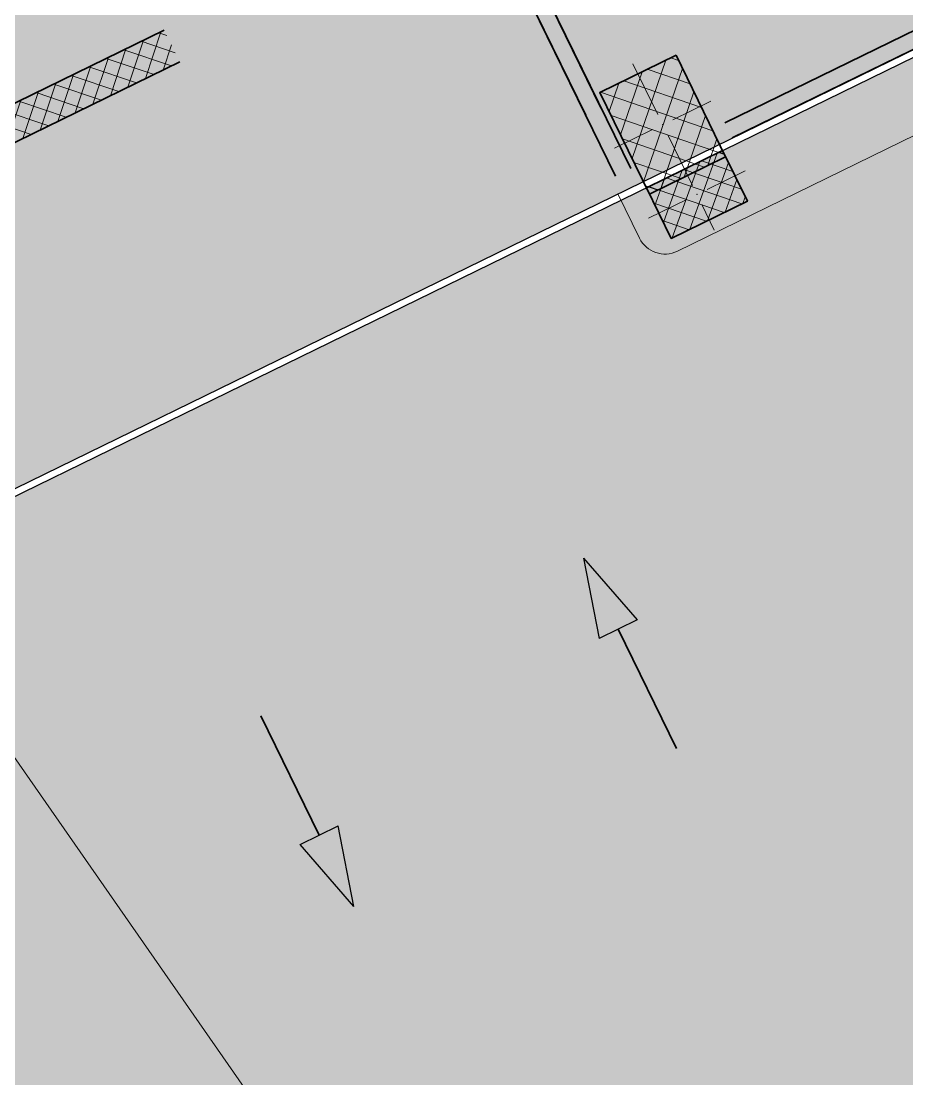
# Model space of a CAD drawing. Header units: metres. Extents: x 7511783 to 7512372, y 4692307 to 4692611.
# Drawn here: x 7511908.67 to 7511914.94, y 4692369.04 to 4692376.53 of the extents above; entities that cross this region are included whole.
import ezdxf

# ---------------------------------------------------------------- set-up
doc = ezdxf.new("R2010")
doc.units = ezdxf.units.M
for name, color, linetype, lineweight in [('2D Drafting - General_Pen_No__1', 7, 'Continuous', 0), ('A - Muret', 7, 'Continuous', 0), ('A - Muret_Pen_No__101', 252, 'Continuous', 0), ('A - Muret_Pen_No__7', 7, 'Continuous', 0), ('A - Pllaka Themel', 7, 'Continuous', 0), ('A - Pllaka Themel_Pen_No__42', 8, 'Continuous', 0), ('A - Shtyllat', 7, 'Continuous', 0), ('A - Shtyllat_Pen_No__1', 7, 'Continuous', 0), ('A - Shtyllat_Pen_No__7', 7, 'Continuous', 0), ('A -Polyline', 7, 'Continuous', 0), ('A1 - Bodrumi -1', 7, 'Continuous', 0), ('bodrum 1 garazhat projekt', 7, 'Continuous', 0), ('garazhat-netw-amiri - b1', 20, 'Continuous', 0), ('Structural - Bearing', 7, 'Continuous', 0), ('Structural - Bearing_Pen_No__20', 1, 'Continuous', 0), ('Structural - Bearing_Pen_No__21', 7, 'Continuous', 0), ('vijat rregullim', 1, 'Continuous', 0)]:
    doc.layers.add(name, color=color, linetype=linetype, lineweight=lineweight)
for name, color, linetype, lineweight, true_color in [('2D Drafting - General_Pen_No__102', 7, 'Continuous', 0, 0xcccccc), ('A - Fill Zone_Pen_No__102', 7, 'Continuous', 0, 0xcccccc), ('A - Fill Zone_Pen_No__176', 7, 'Continuous', 0, 0x93a0c6), ('A - Muret_Pen_No__102', 7, 'Continuous', 0, 0xcccccc), ('A -Polyline_Pen_No__178', 7, 'Continuous', 0, 0xbda888), ('A -Polyline_Pen_No__48', 7, 'Continuous', 0, 0xa80f02), ('A -Polyline_Pen_No__8', 7, 'Continuous', 0, 0xa80f02)]:
    doc.layers.add(name, color=color, linetype=linetype, lineweight=lineweight, true_color=true_color)
pattern_1 = [(44.99999999999999, (0, 0), (-68.94290863686237, 68.94290863686243), []), (135.0000000000002, (0, 0), (68.94290863686219, 68.94290863686261), [])]

# ---------------------------------------------------------------- blocks, each defined once
blk = doc.blocks.new('Slab_2', base_point=(27550, -20500.83535421408))
at = {"layer": 'A - Pllaka Themel_Pen_No__42', "color": 8, "linetype": 'Continuous', "lineweight": 25, "flags": 128}
blk.add_lwpolyline([(27550, -20500.83535421408), (52100, -20500.83535421408), (52100, 1500), (27550, 1500)], close=True, dxfattribs=at)
blk = doc.blocks.new('Slab_5', base_point=(27099.99999994247, -19050.45703700876))
at = {"layer": 'A - Pllaka Themel_Pen_No__42', "color": 8, "linetype": 'Continuous', "lineweight": 25, "flags": 128}
blk.add_lwpolyline([(27099.99999994247, -19050.45703700876), (27099.99999994245, -53141.28956256485), (34367.48378446266, -53141.28956256485), (34572.08011014806, -54047.73212241127), (58725.51372234098, -48551.56399353077), (58577.30438397717, -47886.40318112021), (60192.66493870387, -47573.34216697118), (56976.71528492225, -33242.20353530695), (55470.262655318, -33580.37692266011), (52202.17436583389, -19050.80466526669)], close=True, dxfattribs=at)
blk = doc.blocks.new('Wall_8', base_point=(41700, -16800.83534970144))
at = {"layer": 'A - Muret_Pen_No__102', "linetype": 'Continuous', "lineweight": 0, "true_color": 0xcccccc}
blk.add_hatch(color=254, dxfattribs=at).paths.add_polyline_path([(41640, -16920.83534970144), (41640, -18400.83597085249), (41760, -18400.83597085249), (41760, -16920.83534970144)])
at = {"layer": 'A - Muret_Pen_No__7', "color": 7, "linetype": 'Continuous', "lineweight": 35, "flags": 128}
for points in [[(41640, -16920.83534970144), (41640, -18400.83597085249)], [(41760, -18400.83597085249), (41760, -16920.83534970144)]]:
    blk.add_lwpolyline(points, dxfattribs=at)
blk = doc.blocks.new('Wall_9', base_point=(44575, -16800.83534970144))
at = {"layer": 'A - Muret_Pen_No__102', "linetype": 'Continuous', "lineweight": 0, "true_color": 0xcccccc}
blk.add_hatch(color=254, dxfattribs=at).paths.add_polyline_path([(44515, -16920.83534970144), (44515, -18880.83534970144), (44635, -18880.83534970144), (44635, -16920.83534970144)])
at = {"layer": 'A - Muret_Pen_No__7', "color": 7, "linetype": 'Continuous', "lineweight": 35, "flags": 128}
for points in [[(44515, -16920.83534970144), (44515, -18880.83534970144)], [(44635, -18880.83534970144), (44635, -16920.83534970144)]]:
    blk.add_lwpolyline(points, dxfattribs=at)
blk = doc.blocks.new('Wall_32', base_point=(5824.862731304112, -24950.40664052381))
at = {"layer": 'A - Muret_Pen_No__101', "linetype": 'Continuous', "lineweight": 13}
h = blk.add_hatch(dxfattribs=at)
h.set_pattern_fill('CONCRETE_BLOCK', color=252, style=0, pattern_type=2)
h.set_pattern_definition(pattern_1)
h.paths.add_polyline_path([(6424.862816457296, -24950.41492313773), (9499.99819457595, -24950.45703086066), (9500.001641991863, -24700.63338816103), (10300.00183761077, -24700.64422289676), (10299.99814395087, -24950.46786559639), (13074.99829154035, -24950.50578717143), (13075.00173895627, -24700.63338816103), (13875.00193457518, -24700.64422289676), (13874.99824091527, -24950.51686815115), (16424.99835657232, -24950.55208104225), (16425.00180398823, -24700.63338816103), (17225.00150711915, -24700.64422289676), (17224.99805970324, -24950.56316202198), (22349.99821248404, -24950.63358780419), (22350.00165989995, -24700.63338816103), (6424.866263873208, -24700.41496973857)])
at = {"layer": 'A - Muret_Pen_No__7', "color": 7, "linetype": 'Continuous', "lineweight": 35, "flags": 128}
for points in [[(22350.00171495449, -24700.63356742325), (6424.866061430847, -24700.41487988083)], [(17224.99816915654, -24950.56318974614), (22349.99828189833, -24950.63356739967)]]:
    blk.add_lwpolyline(points, dxfattribs=at)
blk = doc.blocks.new('Wall_47', base_point=(37900, -19000.83534970144))
at = {"layer": 'A - Muret_Pen_No__102', "linetype": 'Continuous', "lineweight": 0, "true_color": 0xcccccc}
for points in [[(38699.99999812447, -19000.83597085249), (41299.999966697, -19000.83597085249), (41299.999966697, -18880.83535809947), (38699.99999812447, -18880.83535809947)], [(47050.00001263507, -18880.83534483741), (42099.99995886101, -18880.83534483741), (42099.99995886101, -19000.83597085249), (47050.00001263507, -19000.83597085249)], [(47850.00000079285, -18880.83534081898), (47850.00000079285, -19000.83597085249), (51150.000050664, -19000.83537853076), (51150.000050664, -18880.83534081898)]]:
    blk.add_hatch(color=254, dxfattribs=at).paths.add_polyline_path(points)
at = {"layer": 'A - Muret_Pen_No__7', "color": 7, "linetype": 'Continuous', "lineweight": 35, "flags": 128}
for points in [[(41299.99995231624, -18880.83534970144), (38699.99990165224, -18880.83534970144)], [(44515, -18880.83534970144), (42100.00006556517, -18880.83534970144)], [(47049.99994635577, -18880.83534970144), (44635, -18880.83534970144)], [(51150.000050664, -18880.83534970144), (47850.0000596047, -18880.83534970144)], [(38699.99990165248, -19000.83534970144), (41299.9999523163, -19000.83534970144)], [(42100.00006556521, -19000.83534970144), (47049.99994635579, -19000.83534970144)], [(47850.00005960472, -19000.83534970144), (51150.000050664, -19000.83534970144)]]:
    blk.add_lwpolyline(points, dxfattribs=at)
blk = doc.blocks.new('Column_38', base_point=(-68019.82202355302, 193236.8082159659))
at = {"layer": 'Structural - Bearing', "linetype": 'Continuous', "lineweight": 0, "true_color": 0x000000}
h = blk.add_hatch(dxfattribs=at)
h.set_pattern_fill('CONCRETE_BLOCK', color=18, style=0, pattern_type=2)
h.set_pattern_definition([(44.99999999999999, (0, 0), (-91.92387818248316, 91.92387818248324), []), (135.0000000000002, (0, 0), (91.92387818248291, 91.92387818248349), [])])
h.paths.add_polyline_path([(-67719.82202355302, 193636.808215966), (-68319.82202355302, 193636.808215966), (-68319.82202355302, 192836.8082159659), (-67719.82202355302, 192836.8082159659)])
at = {"layer": 'Structural - Bearing_Pen_No__20', "color": 1, "linetype": 'Continuous', "lineweight": 0}
for p, q in [((-68019.82202355302, 193316.808215966), (-68019.82202355302, 193716.8082159659)), ((-68099.82202355302, 193236.8082159659), (-68399.82202355302, 193236.8082159659)), ((-67939.82202355302, 193236.8082159659), (-67639.82202355302, 193236.8082159659)), ((-68019.82202355302, 193156.8082159659), (-68019.82202355302, 192756.808215966))]:
    blk.add_line(p, q, dxfattribs=at)
blk.add_point((-68019.82202355302, 193236.8082159659), dxfattribs=at)
at = {"layer": 'Structural - Bearing_Pen_No__21', "color": 7, "linetype": 'Continuous', "lineweight": 35, "flags": 128}
blk.add_lwpolyline([(-67719.82202355302, 193636.808215966), (-68319.82202355302, 193636.808215966), (-68319.82202355302, 192836.8082159659), (-67719.82202355302, 192836.8082159659)], close=True, dxfattribs=at)
blk = doc.blocks.new('Column_108', base_point=(38300, -19250.52766453971))
at = {"layer": 'A - Shtyllat', "linetype": 'Continuous', "lineweight": 0, "true_color": 0x000000}
h = blk.add_hatch(dxfattribs=at)
h.set_pattern_fill('CONCRETE_BLOCK', color=18, style=0, pattern_type=2)
h.set_pattern_definition(pattern_1)
h.paths.add_polyline_path([(38600.00276967757, -19050.53181911841), (38000.00276973511, -19050.52350999937), (37999.99723032242, -19450.52350996101), (38599.99723026488, -19450.53181908005)])
at = {"layer": 'A - Shtyllat_Pen_No__1', "color": 7, "linetype": 'Continuous', "lineweight": 13}
for p, q in [((38300.00110788253, -19170.52766454738), (38300.00387758888, -18970.52766456656)), ((38220.00000000767, -19250.52655665718), (37920.00000003644, -19250.52240209766)), ((38379.99999999233, -19250.52877242225), (38679.99999996355, -19250.53292698177)), ((38299.99889211746, -19330.52766453204), (38299.99612241112, -19530.52766451286))]:
    blk.add_line(p, q, dxfattribs=at)
blk.add_point((38300, -19250.52766453971), dxfattribs=at)
at = {"layer": 'A - Shtyllat_Pen_No__7', "color": 7, "linetype": 'Continuous', "lineweight": 35, "flags": 128}
blk.add_lwpolyline([(38600.00276967757, -19050.53181911841), (38000.00276973511, -19050.52350999937), (37999.99723032242, -19450.52350996101), (38599.99723026488, -19450.53181908005)], close=True, dxfattribs=at)
blk = doc.blocks.new('Polyline_31', base_point=(33907.99114698497, -21210.7300453986))
at = {"layer": 'A -Polyline_Pen_No__48', "linetype": 'Continuous', "lineweight": 25, "true_color": 0xa80f02}
blk.add_hatch(color=14, dxfattribs=at).paths.add_polyline_path([(33907.99114698498, -22710.7300453986), (34057.99114698498, -22150.9225453986), (33757.99114698498, -22150.9225453986)])
at = {"layer": 'A -Polyline_Pen_No__48', "color": 14, "linetype": 'Continuous', "lineweight": 25, "true_color": 0xa80f02}
for p, q in [((33907.99114698498, -22710.7300453986), (33757.99114698498, -22150.9225453986)), ((33757.99114698498, -22150.9225453986), (34057.99114698498, -22150.9225453986)), ((33907.99114698498, -22710.7300453986), (34057.99114698498, -22150.9225453986))]:
    blk.add_line(p, q, dxfattribs=at)
at = {"layer": 'A -Polyline_Pen_No__8', "color": 14, "linetype": 'Continuous', "lineweight": 35, "true_color": 0xa80f02, "flags": 128}
blk.add_lwpolyline([(33907.99114698497, -21210.7300453986), (33907.99114698498, -22150.9225453986)], dxfattribs=at)
blk = doc.blocks.new('Polyline_32', base_point=(36449.40498948719, -22710.73004539856))
at = {"layer": 'A -Polyline_Pen_No__48', "linetype": 'Continuous', "lineweight": 25, "true_color": 0xa80f02}
blk.add_hatch(color=14, dxfattribs=at).paths.add_polyline_path([(36449.40498948716, -21210.73004539856), (36299.40498948717, -21770.53754539856), (36599.40498948717, -21770.53754539855)])
at = {"layer": 'A -Polyline_Pen_No__48', "color": 14, "linetype": 'Continuous', "lineweight": 25, "true_color": 0xa80f02}
for p, q in [((36449.40498948716, -21210.73004539856), (36299.40498948717, -21770.53754539856)), ((36449.40498948716, -21210.73004539856), (36599.40498948717, -21770.53754539855)), ((36599.40498948717, -21770.53754539855), (36299.40498948717, -21770.53754539856))]:
    blk.add_line(p, q, dxfattribs=at)
at = {"layer": 'A -Polyline_Pen_No__8', "color": 14, "linetype": 'Continuous', "lineweight": 35, "true_color": 0xa80f02, "flags": 128}
blk.add_lwpolyline([(36449.40498948719, -22710.73004539856), (36449.40498948717, -21770.53754539856)], dxfattribs=at)
blk = doc.blocks.new('A$C75F44AD6')
at = {"layer": '2D Drafting - General_Pen_No__102', "linetype": 'Continuous', "lineweight": 0, "true_color": 0x333333}
blk.add_hatch(color=250, dxfattribs=at).paths.add_polyline_path([(30866.49147692894, 20685.62517982554), (38133.98080086183, 20685.55905194554), (38338.57712654723, 19779.11649209911), (62491.99361482709, 25275.28072439469), (62343.80140037634, 25940.44543339017), (63959.16195510304, 26253.50644753921), (60743.21230132142, 40584.64507920343), (59236.75967171717, 40246.47169185027), (55968.67138223306, 54776.0439492437), (30866.49147692894, 54776.0439492437)])
at = {"layer": 'A - Fill Zone_Pen_No__102', "linetype": 'Continuous', "lineweight": 0, "true_color": 0xf2f2f2}
blk.add_hatch(color=7, dxfattribs=at).paths.add_polyline_path([(45466.49701639917, 62426.0089632505), (41666.49701639917, 62426.0089632505), (41666.49701639917, 54826.01264365789), (45466.49701639917, 54826.01264365789)])
at = {"layer": 'A - Fill Zone_Pen_No__176', "linetype": 'Continuous', "lineweight": 0, "true_color": 0x242831}
blk.add_hatch(color=250, dxfattribs=at).paths.add_polyline_path([(55866.49701639917, 62426.00896325049), (55866.49701639917, 67626.84861451037), (31316.49701639917, 67626.84861451037), (31316.49701639917, 62426.00896325049), (36366.49701639916, 62426.0089632505), (36366.49701639916, 54826.01264365789), (41666.49701639917, 54826.01264365789), (41666.49701639917, 62426.00896325049)])
at = {"layer": '2D Drafting - General_Pen_No__1', "color": 7, "linetype": 'Continuous', "lineweight": 13, "flags": 128}
blk.add_lwpolyline([(30866.49147692894, 20685.62517982554), (38133.98080086183, 20685.55905194554), (38338.57712654723, 19779.11649209911), (62491.99361482709, 25275.28072439469), (62343.80140037634, 25940.44543339017), (63959.16195510304, 26253.50644753921), (60743.21230132142, 40584.64507920343), (59236.75967171717, 40246.47169185027), (55968.67138223306, 54776.0439492437), (30866.49147692894, 54776.0439492437)], close=True, dxfattribs=at)
at = {"layer": 'A -Polyline_Pen_No__178', "color": 43, "linetype": 'Continuous', "lineweight": 15, "true_color": 0xbda888}
blk.add_lwpolyline([(45166.49603237668, 48776.3465697775), (41866.49286185884, 48776.39226997607, -0.4142135623730898), (41666.49563158435, 48976.39503966323), (41666.49840130987, 49176.39642448764, -0.4142095062378892), (41866.49840129069, 49376.39365478131), (45054.15692520289, 49376.39365478131), (45054.15692520289, 54276.11452752336), (41766.49701639917, 54276.11452752336, -0.414213562373095), (41566.49701639917, 54476.11452752336), (41566.49701639917, 54826.01264365789)], format="xyb", dxfattribs=at)
at = {"layer": 'A - Muret', "color": 7, "lineweight": 35}
for name, p in [('Wall_32', (22666.49706537055, 57026.01326480894)), ('Wall_8', (41666.49701639917, 57026.01326480894)), ('Wall_9', (41666.49701639917, 57026.01326480894)), ('Wall_47', (41666.49701639917, 54826.01326480894))]:
    blk.add_blockref(name, p, dxfattribs=at)
at = {"layer": 'A - Pllaka Themel', "color": 8, "linetype": 'Continuous', "lineweight": 25}
blk.add_blockref('Slab_5', (30866.49701634163, 54776.39157750162), dxfattribs=at)
at = {"layer": 'A - Shtyllat', "color": 7, "lineweight": 35}
for name, p in [('Column_38', (42066.49701639917, 55126.01264365789)), ('Column_108', (42066.49701639917, 54576.32094997067))]:
    blk.add_blockref(name, p, dxfattribs=at)
at = {"layer": 'A -Polyline', "color": 14, "linetype": 'Continuous', "lineweight": 35, "true_color": 0xa80f02}
for name, p in [('Polyline_31', (37674.48816338414, 52616.11856911179)), ('Polyline_32', (40215.90200588636, 51116.11856911183))]:
    blk.add_blockref(name, p, dxfattribs=at)
at = {"layer": 'A1 - Bodrumi -1', "color": 8, "linetype": 'Continuous', "lineweight": 25}
blk.add_blockref('Slab_2', (31316.49701639917, 54826.01326480894), dxfattribs=at)

msp = doc.modelspace()

# ---------------------------------------------------------------- linework, layer by layer
at = {"layer": 'garazhat-netw-amiri - b1'}
msp.add_circle((7511922.380949955, 4692382.212120954), 75.36126493235138, dxfattribs=at)
at = {"layer": 'vijat rregullim', "flags": 128}
msp.add_lwpolyline([(7511903.270799816, 4692379.011055981), (7511911.822639577, 4692366.723816277), (7511922.3, 4692361.1)], dxfattribs=at)

# ---------------------------------------------------------------- block references
at = {"layer": 'bodrum 1 garazhat projekt', "xscale": 0.001, "yscale": 0.001, "zscale": 0.001, "rotation": 26.04535599708318}
msp.add_blockref('A$C75F44AD6', (7511899.624007692, 4692307.794563157), dxfattribs=at)

doc.saveas('drawing.dxf')
